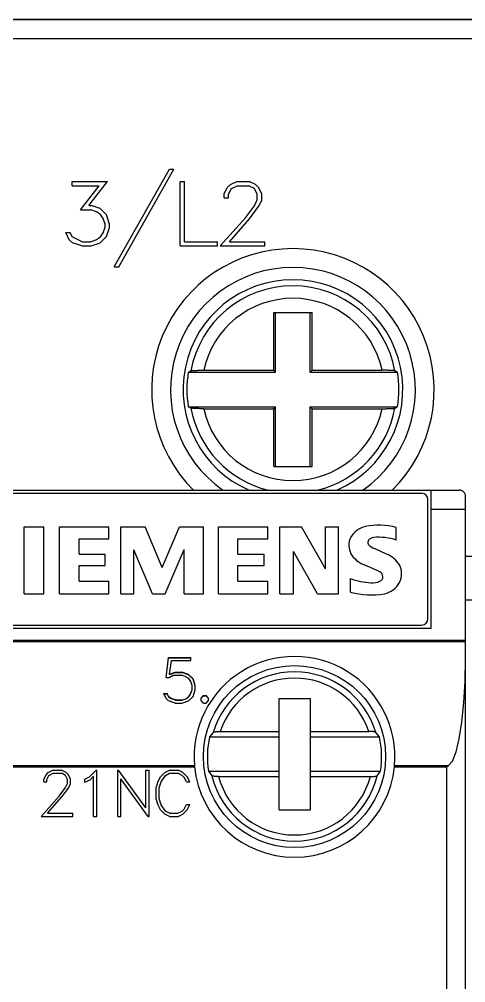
# Model space of a CAD drawing. Header units: millimetres. Extents: x -72 to 2978, y -1067 to 2817.
# Drawn here: x 2046.81 to 2061.03, y 232.59 to 263.3 of the extents above; entities that cross this region are included whole.
import ezdxf

# ---------------------------------------------------------------- set-up
doc = ezdxf.new("R2010")
doc.units = ezdxf.units.MM
doc.layers.add('10000_FRONT', color=7, linetype='Continuous')

msp = doc.modelspace()

# ---------------------------------------------------------------- linework, layer by layer
at = {"layer": '10000_FRONT', "color": 7, "linetype": 'Continuous', "lineweight": 25}
for p, q in [((2034.028, 263.286), (2077.028, 263.286)), ((2034.038, 263.296), (2077.018, 263.296)), ((2033.628, 262.686), (2077.428, 262.686)), ((2049.838, 255.404), (2051.592, 258.52)), ((2049.987, 255.404), (2051.739, 258.52)), ((2051.592, 258.52), (2051.739, 258.52)), ((2048.494, 258.128), (2049.625, 258.128)), ((2048.494, 257.991), (2048.494, 258.128)), ((2048.494, 257.991), (2049.356, 257.991)), ((2048.761, 257.221), (2049.356, 257.991)), ((2049.022, 257.361), (2049.625, 258.128)), ((2051.933, 258.128), (2052.071, 258.128)), ((2051.933, 256.07), (2051.933, 258.128)), ((2052.071, 256.207), (2052.071, 258.128)), ((2053.435, 257.931), (2053.537, 258.031)), ((2053.537, 258.031), (2053.738, 258.128)), ((2053.568, 257.9), (2053.749, 257.991)), ((2053.738, 258.128), (2054.133, 258.128)), ((2053.749, 257.991), (2054.121, 257.991)), ((2054.303, 257.9), (2054.121, 257.991)), ((2054.333, 258.029), (2054.133, 258.128)), ((2054.435, 257.929), (2054.333, 258.029)), ((2053.337, 257.73), (2053.435, 257.931)), ((2053.337, 257.606), (2053.337, 257.73)), ((2053.477, 257.719), (2053.568, 257.9)), ((2053.477, 257.606), (2053.477, 257.719)), ((2054.393, 257.719), (2054.303, 257.9)), ((2054.393, 257.538), (2054.393, 257.719)), ((2054.534, 257.728), (2054.435, 257.929)), ((2054.534, 257.524), (2054.534, 257.728)), ((2049.022, 257.361), (2049.096, 257.361)), ((2049.392, 257.263), (2049.096, 257.361)), ((2053.337, 257.606), (2053.477, 257.606)), ((2054.015, 256.97), (2054.301, 257.351)), ((2054.301, 257.351), (2054.393, 257.538)), ((2054.435, 257.327), (2054.534, 257.524)), ((2048.761, 257.221), (2049.09, 257.221)), ((2049.274, 257.158), (2049.09, 257.221)), ((2049.402, 257.074), (2049.274, 257.158)), ((2049.593, 257.062), (2049.392, 257.263)), ((2049.488, 256.944), (2049.402, 257.074)), ((2049.69, 256.766), (2049.593, 257.062)), ((2054.144, 256.94), (2054.435, 257.327)), ((2049.551, 256.76), (2049.488, 256.944)), ((2049.551, 256.67), (2049.551, 256.76)), ((2049.69, 256.664), (2049.69, 256.766)), ((2053.214, 256.07), (2054.015, 256.97)), ((2053.505, 256.207), (2054.144, 256.94)), ((2048.402, 256.269), (2048.289, 256.496)), ((2048.289, 256.496), (2048.434, 256.496)), ((2048.499, 256.362), (2048.434, 256.496)), ((2049.402, 256.356), (2049.488, 256.485)), ((2049.488, 256.485), (2049.551, 256.67)), ((2049.593, 256.369), (2049.69, 256.664)), ((2048.506, 256.168), (2048.402, 256.269)), ((2048.81, 256.207), (2048.499, 256.362)), ((2048.802, 256.07), (2048.506, 256.168)), ((2048.81, 256.207), (2049.09, 256.207)), ((2049.09, 256.207), (2049.274, 256.272)), ((2049.096, 256.07), (2049.392, 256.169)), ((2049.274, 256.272), (2049.402, 256.356)), ((2049.392, 256.169), (2049.593, 256.369)), ((2052.071, 256.207), (2053.128, 256.207)), ((2053.128, 256.07), (2053.128, 256.207)), ((2053.505, 256.207), (2054.629, 256.207)), ((2054.629, 256.07), (2054.629, 256.207)), ((2048.802, 256.07), (2049.096, 256.07)), ((2051.933, 256.07), (2053.128, 256.07)), ((2053.214, 256.07), (2054.629, 256.07)), ((2049.838, 255.404), (2049.987, 255.404)), ((2054.915, 253.946), (2056.141, 253.946)), ((2054.915, 252.109), (2054.915, 253.946)), ((2054.978, 252.046), (2054.978, 253.946)), ((2056.078, 252.046), (2056.078, 253.946)), ((2056.141, 252.109), (2056.141, 253.946)), ((2052.195, 252.046), (2052.207, 252.052)), ((2052.195, 252.046), (2054.978, 252.046)), ((2052.207, 252.052), (2052.219, 252.059)), ((2052.219, 252.059), (2052.23, 252.065)), ((2052.23, 252.065), (2052.242, 252.071)), ((2052.242, 252.071), (2052.254, 252.077)), ((2052.254, 252.077), (2052.265, 252.084)), ((2052.265, 252.084), (2052.277, 252.09)), ((2052.277, 252.09), (2052.281, 252.092)), ((2052.281, 252.092), (2052.289, 252.093)), ((2052.289, 252.093), (2052.298, 252.095)), ((2052.298, 252.095), (2052.309, 252.096)), ((2052.309, 252.096), (2052.323, 252.098)), ((2052.323, 252.098), (2052.339, 252.099)), ((2052.339, 252.099), (2052.358, 252.101)), ((2052.358, 252.101), (2052.379, 252.102)), ((2052.379, 252.102), (2052.4, 252.103)), ((2052.4, 252.103), (2052.423, 252.104)), ((2052.423, 252.104), (2052.449, 252.105)), ((2052.449, 252.105), (2052.476, 252.106)), ((2052.476, 252.106), (2052.504, 252.107)), ((2052.504, 252.107), (2052.532, 252.107)), ((2052.532, 252.107), (2052.562, 252.108)), ((2052.562, 252.108), (2052.593, 252.108)), ((2052.593, 252.108), (2052.624, 252.109)), ((2052.624, 252.109), (2052.656, 252.109)), ((2052.656, 252.109), (2052.687, 252.109)), ((2052.687, 252.109), (2054.915, 252.109)), ((2054.978, 252.046), (2054.915, 252.109)), ((2056.078, 252.046), (2056.141, 252.109)), ((2056.078, 252.046), (2058.86, 252.046)), ((2056.141, 252.109), (2058.368, 252.109)), ((2058.394, 252.109), (2058.368, 252.109)), ((2058.42, 252.109), (2058.394, 252.109)), ((2058.446, 252.109), (2058.42, 252.109)), ((2058.472, 252.108), (2058.446, 252.109)), ((2058.498, 252.108), (2058.472, 252.108)), ((2058.522, 252.107), (2058.498, 252.108)), ((2058.545, 252.107), (2058.522, 252.107)), ((2058.568, 252.106), (2058.545, 252.107)), ((2058.591, 252.106), (2058.568, 252.106)), ((2058.613, 252.105), (2058.591, 252.106)), ((2058.634, 252.104), (2058.613, 252.105)), ((2058.654, 252.103), (2058.634, 252.104)), ((2058.671, 252.102), (2058.654, 252.103)), ((2058.688, 252.101), (2058.671, 252.102)), ((2058.705, 252.1), (2058.688, 252.101)), ((2058.72, 252.099), (2058.705, 252.1)), ((2058.733, 252.098), (2058.72, 252.099)), ((2058.744, 252.096), (2058.733, 252.098)), ((2058.754, 252.095), (2058.744, 252.096)), ((2058.763, 252.094), (2058.754, 252.095)), ((2058.77, 252.093), (2058.763, 252.094)), ((2058.775, 252.091), (2058.77, 252.093)), ((2058.778, 252.09), (2058.775, 252.091)), ((2058.79, 252.084), (2058.778, 252.09)), ((2058.802, 252.077), (2058.79, 252.084)), ((2058.813, 252.071), (2058.802, 252.077)), ((2058.825, 252.065), (2058.813, 252.071)), ((2058.837, 252.059), (2058.825, 252.065)), ((2058.848, 252.052), (2058.837, 252.059)), ((2058.86, 252.046), (2058.848, 252.052)), ((2052.207, 250.94), (2052.195, 250.946)), ((2052.195, 250.946), (2054.978, 250.946)), ((2052.219, 250.933), (2052.207, 250.94)), ((2052.23, 250.927), (2052.219, 250.933)), ((2052.242, 250.921), (2052.23, 250.927)), ((2052.254, 250.915), (2052.242, 250.921)), ((2052.265, 250.909), (2052.254, 250.915)), ((2052.277, 250.902), (2052.265, 250.909)), ((2052.281, 250.901), (2052.277, 250.902)), ((2052.286, 250.9), (2052.281, 250.901)), ((2054.915, 250.883), (2054.978, 250.946)), ((2054.978, 249.046), (2054.978, 250.946)), ((2056.141, 250.883), (2056.078, 250.946)), ((2056.078, 250.946), (2058.86, 250.946)), ((2056.078, 249.046), (2056.078, 250.946)), ((2058.774, 250.901), (2058.778, 250.902)), ((2058.778, 250.902), (2058.79, 250.909)), ((2058.79, 250.909), (2058.802, 250.915)), ((2058.802, 250.915), (2058.813, 250.921)), ((2058.813, 250.921), (2058.825, 250.927)), ((2058.825, 250.927), (2058.837, 250.933)), ((2058.837, 250.933), (2058.848, 250.94)), ((2058.848, 250.94), (2058.86, 250.946)), ((2052.293, 250.898), (2052.286, 250.9)), ((2052.301, 250.897), (2052.293, 250.898)), ((2052.311, 250.896), (2052.301, 250.897)), ((2052.322, 250.895), (2052.311, 250.896)), ((2052.336, 250.893), (2052.322, 250.895)), ((2052.351, 250.892), (2052.336, 250.893)), ((2052.367, 250.891), (2052.351, 250.892)), ((2052.384, 250.89), (2052.367, 250.891)), ((2052.402, 250.889), (2052.384, 250.89)), ((2052.421, 250.888), (2052.402, 250.889)), ((2052.442, 250.887), (2052.421, 250.888)), ((2052.464, 250.887), (2052.442, 250.887)), ((2052.487, 250.886), (2052.464, 250.887)), ((2052.511, 250.885), (2052.487, 250.886)), ((2052.534, 250.885), (2052.511, 250.885)), ((2052.558, 250.884), (2052.534, 250.885)), ((2052.583, 250.884), (2052.558, 250.884)), ((2052.609, 250.884), (2052.583, 250.884)), ((2052.636, 250.883), (2052.609, 250.884)), ((2052.662, 250.883), (2052.636, 250.883)), ((2052.687, 250.883), (2052.662, 250.883)), ((2052.687, 250.883), (2054.915, 250.883)), ((2054.915, 249.046), (2054.915, 250.883)), ((2056.141, 250.883), (2058.368, 250.883)), ((2056.141, 249.046), (2056.141, 250.883)), ((2058.368, 250.883), (2058.399, 250.883)), ((2058.399, 250.883), (2058.431, 250.883)), ((2058.431, 250.883), (2058.463, 250.884)), ((2058.463, 250.884), (2058.494, 250.884)), ((2058.494, 250.884), (2058.523, 250.885)), ((2058.523, 250.885), (2058.551, 250.885)), ((2058.551, 250.885), (2058.579, 250.886)), ((2058.579, 250.886), (2058.607, 250.887)), ((2058.607, 250.887), (2058.632, 250.888)), ((2058.632, 250.888), (2058.656, 250.889)), ((2058.656, 250.889), (2058.677, 250.89)), ((2058.677, 250.89), (2058.697, 250.892)), ((2058.697, 250.892), (2058.716, 250.893)), ((2058.716, 250.893), (2058.732, 250.894)), ((2058.732, 250.894), (2058.746, 250.896)), ((2058.746, 250.896), (2058.757, 250.897)), ((2058.757, 250.897), (2058.767, 250.899)), ((2058.767, 250.899), (2058.774, 250.901)), ((2054.915, 249.046), (2056.141, 249.046)), ((2034.028, 248.286), (2060.828, 248.286)), ((2044.428, 248.186), (2059.628, 248.186)), ((2059.928, 243.886), (2059.928, 248.286)), ((2060.846, 248.285), (2060.828, 248.286)), ((2060.864, 248.283), (2060.846, 248.285)), ((2060.882, 248.278), (2060.864, 248.283)), ((2060.9, 248.272), (2060.882, 248.278)), ((2060.918, 248.264), (2060.9, 248.272)), ((2060.935, 248.255), (2060.918, 248.264)), ((2060.951, 248.243), (2060.935, 248.255)), ((2060.967, 248.23), (2060.951, 248.243)), ((2060.981, 248.215), (2060.967, 248.23)), ((2060.994, 248.198), (2060.981, 248.215)), ((2061.005, 248.179), (2060.994, 248.198)), ((2061.014, 248.158), (2061.005, 248.179)), ((2061.021, 248.136), (2061.014, 248.158)), ((2059.828, 244.186), (2059.828, 247.986)), ((2061.026, 248.112), (2061.021, 248.136)), ((2061.028, 248.086), (2061.026, 248.112)), ((2061.028, 193.486), (2061.028, 248.086)), ((2059.928, 247.686), (2061.028, 247.686)), ((2046.968, 247.116), (2047.59, 247.116)), ((2046.968, 244.986), (2046.968, 247.116)), ((2047.59, 244.986), (2047.59, 247.116)), ((2048.092, 247.116), (2049.666, 247.116)), ((2048.092, 244.986), (2048.092, 247.116)), ((2049.666, 246.734), (2049.666, 247.116)), ((2050.048, 247.116), (2050.818, 247.116)), ((2050.048, 244.986), (2050.048, 247.116)), ((2051.364, 245.818), (2050.818, 247.116)), ((2051.364, 245.818), (2051.915, 247.116)), ((2051.915, 247.116), (2052.679, 247.116)), ((2052.679, 244.986), (2052.679, 247.116)), ((2053.156, 247.116), (2054.73, 247.116)), ((2053.156, 244.986), (2053.156, 247.116)), ((2054.73, 246.734), (2054.73, 247.116)), ((2055.112, 247.116), (2055.803, 247.116)), ((2055.112, 244.986), (2055.112, 247.116)), ((2056.568, 245.782), (2055.803, 247.116)), ((2056.568, 247.116), (2056.979, 247.116)), ((2056.568, 245.782), (2056.568, 247.116)), ((2056.979, 244.986), (2056.979, 247.116)), ((2058.822, 246.691), (2058.822, 247.1)), ((2048.714, 246.734), (2049.666, 246.734)), ((2048.714, 246.25), (2048.714, 246.734)), ((2053.778, 246.734), (2054.73, 246.734)), ((2053.778, 246.25), (2053.778, 246.734)), ((2051.057, 244.986), (2050.463, 246.389)), ((2050.463, 244.986), (2050.463, 246.389)), ((2051.461, 244.986), (2052.06, 246.393)), ((2052.06, 244.986), (2052.06, 246.393)), ((2056.309, 244.986), (2055.545, 246.336)), ((2055.545, 244.986), (2055.545, 246.336)), ((2058.512, 246.25), (2058.129, 246.423)), ((2048.714, 246.25), (2049.545, 246.25)), ((2049.545, 245.886), (2049.545, 246.25)), ((2053.778, 246.25), (2054.609, 246.25)), ((2054.609, 245.886), (2054.609, 246.25)), ((2061.028, 246.186), (2062.028, 246.186)), ((2048.714, 245.886), (2049.545, 245.886)), ((2048.714, 245.384), (2048.714, 245.886)), ((2053.778, 245.886), (2054.609, 245.886)), ((2053.778, 245.384), (2053.778, 245.886)), ((2048.714, 245.384), (2049.666, 245.384)), ((2049.666, 244.986), (2049.666, 245.384)), ((2053.778, 245.384), (2054.73, 245.384)), ((2054.73, 244.986), (2054.73, 245.384)), ((2057.364, 245.032), (2057.364, 245.471)), ((2046.968, 244.986), (2047.59, 244.986)), ((2048.092, 244.986), (2049.666, 244.986)), ((2050.048, 244.986), (2050.463, 244.986)), ((2051.057, 244.986), (2051.461, 244.986)), ((2052.06, 244.986), (2052.679, 244.986)), ((2053.156, 244.986), (2054.73, 244.986)), ((2055.112, 244.986), (2055.545, 244.986)), ((2056.309, 244.986), (2056.979, 244.986)), ((2061.028, 244.796), (2062.028, 244.796)), ((2044.128, 243.886), (2059.928, 243.886)), ((2044.428, 243.986), (2059.628, 243.986)), ((2033.028, 243.502), (2061.028, 243.502)), ((2033.028, 243.468), (2061.028, 243.468)), ((2051.491, 242.317), (2051.563, 242.95)), ((2051.492, 242.317), (2051.563, 242.941)), ((2051.563, 242.95), (2052.279, 242.95)), ((2051.563, 242.941), (2051.563, 242.95)), ((2051.563, 242.941), (2052.279, 242.941)), ((2052.279, 242.854), (2052.279, 242.95)), ((2051.596, 242.422), (2051.659, 242.854)), ((2051.659, 242.854), (2052.279, 242.854)), ((2051.491, 242.317), (2051.581, 242.317)), ((2051.581, 242.317), (2051.718, 242.385)), ((2051.596, 242.422), (2051.781, 242.481)), ((2051.596, 242.413), (2051.781, 242.473)), ((2051.596, 242.413), (2051.596, 242.422)), ((2051.718, 242.385), (2051.987, 242.385)), ((2051.781, 242.481), (2051.99, 242.481)), ((2051.781, 242.473), (2051.781, 242.481)), ((2051.781, 242.473), (2051.99, 242.473)), ((2052.118, 242.34), (2051.987, 242.385)), ((2052.202, 242.412), (2051.99, 242.481)), ((2051.99, 242.473), (2051.99, 242.481)), ((2052.202, 242.404), (2051.99, 242.473)), ((2052.21, 242.279), (2052.118, 242.34)), ((2052.346, 242.271), (2052.202, 242.412)), ((2052.202, 242.404), (2052.202, 242.412)), ((2052.346, 242.262), (2052.202, 242.404)), ((2052.271, 242.188), (2052.21, 242.279)), ((2052.316, 242.058), (2052.271, 242.188)), ((2052.316, 241.926), (2052.316, 242.058)), ((2052.415, 242.062), (2052.346, 242.271)), ((2052.346, 242.262), (2052.346, 242.271)), ((2052.415, 242.054), (2052.346, 242.262)), ((2052.415, 241.922), (2052.415, 242.062)), ((2051.495, 241.642), (2051.414, 241.801)), ((2051.414, 241.801), (2051.518, 241.801)), ((2051.418, 241.794), (2051.518, 241.794)), ((2051.571, 241.696), (2051.518, 241.801)), ((2051.518, 241.794), (2051.518, 241.801)), ((2051.571, 241.689), (2051.518, 241.794)), ((2051.654, 241.644), (2051.571, 241.696)), ((2051.571, 241.689), (2051.571, 241.696)), ((2051.654, 241.637), (2051.571, 241.689)), ((2052.112, 241.639), (2052.217, 241.713)), ((2052.112, 241.633), (2052.217, 241.707)), ((2052.202, 241.572), (2052.346, 241.713)), ((2052.217, 241.713), (2052.257, 241.772)), ((2052.217, 241.707), (2052.257, 241.765)), ((2052.217, 241.707), (2052.217, 241.713)), ((2052.257, 241.772), (2052.316, 241.926)), ((2052.257, 241.765), (2052.316, 241.919)), ((2052.257, 241.765), (2052.257, 241.772)), ((2052.316, 241.919), (2052.316, 241.926)), ((2052.346, 241.713), (2052.415, 241.922)), ((2052.601, 241.659), (2052.679, 241.737)), ((2052.601, 241.652), (2052.679, 241.73)), ((2052.679, 241.737), (2052.76, 241.737)), ((2052.679, 241.73), (2052.679, 241.737)), ((2052.679, 241.73), (2052.76, 241.73)), ((2052.838, 241.659), (2052.76, 241.737)), ((2052.76, 241.73), (2052.76, 241.737)), ((2052.838, 241.652), (2052.76, 241.73)), ((2051.569, 241.571), (2051.495, 241.642)), ((2051.781, 241.502), (2051.569, 241.571)), ((2051.785, 241.599), (2051.654, 241.644)), ((2051.654, 241.637), (2051.654, 241.644)), ((2051.785, 241.592), (2051.654, 241.637)), ((2051.781, 241.502), (2051.99, 241.502)), ((2051.785, 241.599), (2051.987, 241.599)), ((2051.785, 241.592), (2051.785, 241.599)), ((2051.785, 241.592), (2051.987, 241.592)), ((2051.987, 241.599), (2052.112, 241.639)), ((2051.987, 241.592), (2052.112, 241.633)), ((2051.987, 241.592), (2051.987, 241.599)), ((2051.99, 241.502), (2052.202, 241.572)), ((2052.112, 241.633), (2052.112, 241.639)), ((2052.601, 241.58), (2052.601, 241.659)), ((2052.679, 241.502), (2052.601, 241.58)), ((2052.679, 241.502), (2052.76, 241.502)), ((2052.76, 241.502), (2052.838, 241.58)), ((2052.838, 241.58), (2052.838, 241.659)), ((2055.093, 241.646), (2056.093, 241.646)), ((2055.093, 238.096), (2055.093, 241.646)), ((2056.093, 238.096), (2056.093, 241.646)), ((2052.99, 240.567), (2052.874, 240.426)), ((2052.99, 240.567), (2052.993, 240.57)), ((2052.993, 240.57), (2052.997, 240.572)), ((2052.997, 240.572), (2053.003, 240.575)), ((2053.003, 240.575), (2053.009, 240.577)), ((2053.009, 240.577), (2053.017, 240.579)), ((2053.017, 240.579), (2053.026, 240.581)), ((2053.026, 240.581), (2053.036, 240.583)), ((2053.036, 240.583), (2053.047, 240.585)), ((2053.047, 240.585), (2053.058, 240.587)), ((2053.058, 240.587), (2053.071, 240.589)), ((2053.071, 240.589), (2053.084, 240.59)), ((2053.084, 240.59), (2053.099, 240.592)), ((2053.099, 240.592), (2053.113, 240.593)), ((2053.113, 240.593), (2053.128, 240.594)), ((2053.128, 240.594), (2053.143, 240.595)), ((2053.143, 240.595), (2053.16, 240.595)), ((2053.16, 240.595), (2053.176, 240.596)), ((2053.176, 240.596), (2053.193, 240.596)), ((2053.193, 240.596), (2053.209, 240.596)), ((2053.209, 240.596), (2055.093, 240.596)), ((2056.093, 240.596), (2057.946, 240.596)), ((2057.96, 240.596), (2057.946, 240.596)), ((2057.973, 240.596), (2057.96, 240.596)), ((2057.987, 240.595), (2057.973, 240.596)), ((2058.001, 240.595), (2057.987, 240.595)), ((2058.014, 240.594), (2058.001, 240.595)), ((2058.027, 240.594), (2058.014, 240.594)), ((2058.039, 240.593), (2058.027, 240.594)), ((2058.051, 240.592), (2058.039, 240.593)), ((2058.063, 240.591), (2058.051, 240.592)), ((2058.075, 240.59), (2058.063, 240.591)), ((2058.086, 240.589), (2058.075, 240.59)), ((2058.096, 240.587), (2058.086, 240.589)), ((2058.106, 240.586), (2058.096, 240.587)), ((2058.115, 240.584), (2058.106, 240.586)), ((2058.124, 240.583), (2058.115, 240.584)), ((2058.132, 240.581), (2058.124, 240.583)), ((2058.139, 240.579), (2058.132, 240.581)), ((2058.146, 240.577), (2058.139, 240.579)), ((2058.151, 240.575), (2058.146, 240.577)), ((2058.156, 240.574), (2058.151, 240.575)), ((2058.16, 240.572), (2058.156, 240.574)), ((2058.163, 240.569), (2058.16, 240.572)), ((2058.165, 240.567), (2058.163, 240.569)), ((2058.281, 240.426), (2058.165, 240.567)), ((2052.874, 240.426), (2055.093, 240.426)), ((2056.093, 240.426), (2058.281, 240.426)), ((2041.912, 239.47), (2052.393, 239.47)), ((2041.915, 239.505), (2052.39, 239.505)), ((2047.663, 239.218), (2047.735, 239.289)), ((2047.735, 239.289), (2047.879, 239.359)), ((2047.757, 239.196), (2047.887, 239.261)), ((2047.879, 239.359), (2048.161, 239.359)), ((2047.887, 239.261), (2048.153, 239.261)), ((2048.283, 239.196), (2048.153, 239.261)), ((2048.304, 239.288), (2048.161, 239.359)), ((2048.377, 239.216), (2048.304, 239.288)), ((2049.048, 239.152), (2049.256, 239.359)), ((2049.256, 239.359), (2049.277, 239.359)), ((2049.277, 237.889), (2049.277, 239.359)), ((2049.952, 239.359), (2049.975, 239.359)), ((2049.952, 237.889), (2049.952, 239.359)), ((2050.846, 238.158), (2049.975, 239.359)), ((2050.846, 239.359), (2050.944, 239.359)), ((2050.846, 238.158), (2050.846, 239.359)), ((2050.944, 237.889), (2050.944, 239.359)), ((2051.307, 239.148), (2051.449, 239.288)), ((2051.449, 239.288), (2051.592, 239.359)), ((2051.468, 239.196), (2051.6, 239.261)), ((2051.592, 239.359), (2051.874, 239.359)), ((2051.6, 239.261), (2051.866, 239.261)), ((2051.997, 239.194), (2051.866, 239.261)), ((2052.018, 239.289), (2051.874, 239.359)), ((2052.158, 239.149), (2052.018, 239.289)), ((2052.391, 239.5), (2052.39, 239.505)), ((2052.391, 239.495), (2052.391, 239.5)), ((2052.391, 239.49), (2052.391, 239.495)), ((2052.392, 239.485), (2052.391, 239.49)), ((2052.392, 239.48), (2052.392, 239.485)), ((2052.393, 239.475), (2052.392, 239.48)), ((2052.393, 239.47), (2052.393, 239.475)), ((2052.842, 239.326), (2055.093, 239.326)), ((2052.842, 239.326), (2052.948, 239.185)), ((2056.093, 239.326), (2058.313, 239.326)), ((2058.208, 239.185), (2058.313, 239.326)), ((2058.762, 239.47), (2058.763, 239.475)), ((2058.762, 239.47), (2060.428, 239.47)), ((2058.763, 239.48), (2058.764, 239.485)), ((2058.763, 239.475), (2058.763, 239.48)), ((2058.764, 239.495), (2058.765, 239.5)), ((2058.764, 239.49), (2058.764, 239.495)), ((2058.764, 239.485), (2058.764, 239.49)), ((2058.765, 239.505), (2060.488, 239.505)), ((2058.765, 239.5), (2058.765, 239.505)), ((2060.428, 239.47), (2060.436, 239.475)), ((2060.428, 202.102), (2060.428, 239.47)), ((2060.436, 239.475), (2060.444, 239.48)), ((2060.444, 239.48), (2060.453, 239.485)), ((2060.453, 239.485), (2060.462, 239.49)), ((2060.462, 239.49), (2060.47, 239.495)), ((2060.47, 239.495), (2060.479, 239.5)), ((2060.479, 239.5), (2060.488, 239.505)), ((2047.593, 239.074), (2047.663, 239.218)), ((2047.593, 238.986), (2047.593, 239.074)), ((2047.593, 238.986), (2047.692, 238.986)), ((2047.692, 239.067), (2047.757, 239.196)), ((2047.692, 238.986), (2047.692, 239.067)), ((2048.281, 238.804), (2048.347, 238.938)), ((2048.347, 239.067), (2048.283, 239.196)), ((2048.347, 238.938), (2048.347, 239.067)), ((2048.447, 239.073), (2048.377, 239.216)), ((2048.377, 238.787), (2048.447, 238.927)), ((2048.447, 238.927), (2048.447, 239.073)), ((2048.904, 239.079), (2049.048, 239.152)), ((2048.904, 238.976), (2048.904, 239.079)), ((2048.904, 238.976), (2049.067, 239.056)), ((2049.067, 239.056), (2049.179, 239.169)), ((2049.179, 237.889), (2049.179, 239.169)), ((2050.92, 237.889), (2050.05, 239.09)), ((2050.05, 237.889), (2050.05, 239.09)), ((2051.17, 238.797), (2051.24, 239.006)), ((2051.24, 239.006), (2051.307, 239.148)), ((2051.268, 238.794), (2051.335, 238.994)), ((2051.335, 238.994), (2051.468, 239.196)), ((2052.063, 239.129), (2051.997, 239.194)), ((2052.135, 238.986), (2052.063, 239.129)), ((2052.135, 238.986), (2052.239, 238.986)), ((2052.239, 238.986), (2052.158, 239.149)), ((2052.95, 239.183), (2052.948, 239.185)), ((2052.953, 239.181), (2052.95, 239.183)), ((2052.957, 239.179), (2052.953, 239.181)), ((2052.961, 239.177), (2052.957, 239.179)), ((2052.966, 239.175), (2052.961, 239.177)), ((2052.972, 239.173), (2052.966, 239.175)), ((2052.979, 239.171), (2052.972, 239.173)), ((2052.987, 239.17), (2052.979, 239.171)), ((2052.996, 239.168), (2052.987, 239.17)), ((2053.005, 239.166), (2052.996, 239.168)), ((2053.014, 239.165), (2053.005, 239.166)), ((2053.024, 239.164), (2053.014, 239.165)), ((2053.035, 239.162), (2053.024, 239.164)), ((2053.046, 239.161), (2053.035, 239.162)), ((2053.058, 239.16), (2053.046, 239.161)), ((2053.07, 239.159), (2053.058, 239.16)), ((2053.082, 239.158), (2053.07, 239.159)), ((2053.094, 239.158), (2053.082, 239.158)), ((2053.107, 239.157), (2053.094, 239.158)), ((2053.121, 239.157), (2053.107, 239.157)), ((2053.134, 239.156), (2053.121, 239.157)), ((2053.148, 239.156), (2053.134, 239.156)), ((2053.161, 239.156), (2053.148, 239.156)), ((2053.161, 239.156), (2055.093, 239.156)), ((2056.093, 239.156), (2057.994, 239.156)), ((2057.994, 239.156), (2058.01, 239.156)), ((2058.01, 239.156), (2058.027, 239.156)), ((2058.027, 239.156), (2058.043, 239.157)), ((2058.043, 239.157), (2058.059, 239.158)), ((2058.059, 239.158), (2058.074, 239.158)), ((2058.074, 239.158), (2058.089, 239.159)), ((2058.089, 239.159), (2058.103, 239.161)), ((2058.103, 239.161), (2058.117, 239.162)), ((2058.117, 239.162), (2058.131, 239.164)), ((2058.131, 239.164), (2058.143, 239.165)), ((2058.143, 239.165), (2058.154, 239.167)), ((2058.154, 239.167), (2058.164, 239.169)), ((2058.164, 239.169), (2058.174, 239.171)), ((2058.174, 239.171), (2058.183, 239.173)), ((2058.183, 239.173), (2058.19, 239.175)), ((2058.19, 239.175), (2058.196, 239.177)), ((2058.196, 239.177), (2058.201, 239.18)), ((2058.201, 239.18), (2058.205, 239.182)), ((2058.205, 239.182), (2058.208, 239.185)), ((2048.077, 238.532), (2048.281, 238.804)), ((2048.169, 238.51), (2048.377, 238.787)), ((2051.17, 238.451), (2051.17, 238.797)), ((2051.268, 238.455), (2051.268, 238.794)), ((2047.505, 237.889), (2048.077, 238.532)), ((2047.712, 237.987), (2048.169, 238.51)), ((2051.24, 238.242), (2051.17, 238.451)), ((2051.335, 238.254), (2051.268, 238.455)), ((2051.307, 238.1), (2051.24, 238.242)), ((2051.449, 237.96), (2051.307, 238.1)), ((2051.468, 238.052), (2051.335, 238.254)), ((2051.6, 237.987), (2051.468, 238.052)), ((2051.866, 237.987), (2051.997, 238.054)), ((2051.997, 238.054), (2052.063, 238.119)), ((2052.018, 237.959), (2052.158, 238.099)), ((2052.063, 238.119), (2052.135, 238.262)), ((2052.135, 238.262), (2052.239, 238.262)), ((2052.158, 238.099), (2052.239, 238.262)), ((2055.093, 238.096), (2056.093, 238.096)), ((2047.505, 237.889), (2048.515, 237.889)), ((2047.712, 237.987), (2048.515, 237.987)), ((2048.515, 237.889), (2048.515, 237.987)), ((2049.179, 237.889), (2049.277, 237.889)), ((2049.952, 237.889), (2050.05, 237.889)), ((2050.92, 237.889), (2050.944, 237.889)), ((2051.592, 237.889), (2051.449, 237.96)), ((2051.592, 237.889), (2051.874, 237.889)), ((2051.6, 237.987), (2051.866, 237.987)), ((2051.874, 237.889), (2052.018, 237.959))]:
    msp.add_line(p, q, dxfattribs=at)
msp.add_lwpolyline([(2060.488, 239.505), (2060.611, 239.651), (2060.726, 239.941), (2060.828, 240.361), (2060.912, 240.894), (2060.976, 241.516), (2061.015, 242.199), (2061.028, 242.914)], dxfattribs=at)
msp.add_circle((2055.578, 239.796), 2.9, dxfattribs=at)
for centre, radius, start, end in [((2055.528, 251.486), 4.5, 314.6749, 225.3251), ((2055.528, 251.486), 3.9, 304.8642, 235.1358), ((2055.528, 251.496), 3.5, 293.489, 246.511), ((2055.528, 251.496), 3.304, 10.3512, 169.6488), ((2055.528, 251.496), 2.906, 12.1754, 167.8246), ((2055.528, 251.496), 3.378, 170.6281, 189.3718), ((2055.528, 251.496), 3.378, 350.6282, 9.3719), ((2055.528, 251.496), 3.304, 190.3512, 256.2648), ((2055.528, 251.496), 3.304, 283.7352, 349.6488), ((2055.528, 251.496), 2.906, 192.1754, 347.8246), ((2059.628, 247.986), 0.2, 0.0002, 90), ((2057.982, 246.433), 0.706, 101.937, 149.891), ((2058.282, 245.1), 2.072, 74.8869, 102.4236), ((2057.893, 246.526), 0.583, 153.4065, 207.9182), ((2058.039, 246.619), 0.126, 144.8612, 206.9671), ((2058.125, 246.526), 0.251, 95.0873, 138.8885), ((2058.272, 245.122), 1.663, 70.6948, 95.8427), ((2058.342, 246.949), 0.567, 223.0236, 247.9965), ((2058.107, 246.716), 0.864, 212.4234, 248.5568), ((2058.162, 245.423), 0.898, 32.199, 67.0969), ((2054.009, 236.826), 9.841, 64.1587, 67.4003), ((2058.213, 245.524), 0.181, 0.7318, 61.8542), ((2058.369, 245.619), 0.621, 333.8974, 27.0574), ((2058.14, 247.537), 2.208, 249.4056, 266.6659), ((2058.055, 245.96), 0.628, 266.0665, 292.8581), ((2058.237, 245.526), 0.157, 293.1044, 0.0796), ((2058.264, 245.724), 0.763, 283.3853, 330.2963), ((2058.028, 247.667), 2.717, 255.8458, 278.7406), ((2059.628, 244.186), 0.2, 270, 359.9998), ((2055.578, 239.786), 3.2, 354.9559, 185.0441), ((2055.578, 239.796), 2.7, 90, 163.4023), ((2055.578, 239.796), 2.7, 16.5977, 90), ((2055.578, 239.796), 2.5, 18.6629, 161.3371), ((2055.578, 239.796), 2.776, 166.8814, 189.7486), ((2055.578, 239.796), 2.776, 350.2514, 13.1186), ((2055.578, 239.786), 3.2, 185.6645, 354.3355), ((2055.578, 239.796), 2.7, 193.0846, 346.9154), ((2055.578, 239.796), 2.5, 194.8328, 345.1672)]:
    msp.add_arc(centre, radius, start, end, dxfattribs=at)

doc.saveas('drawing.dxf')
